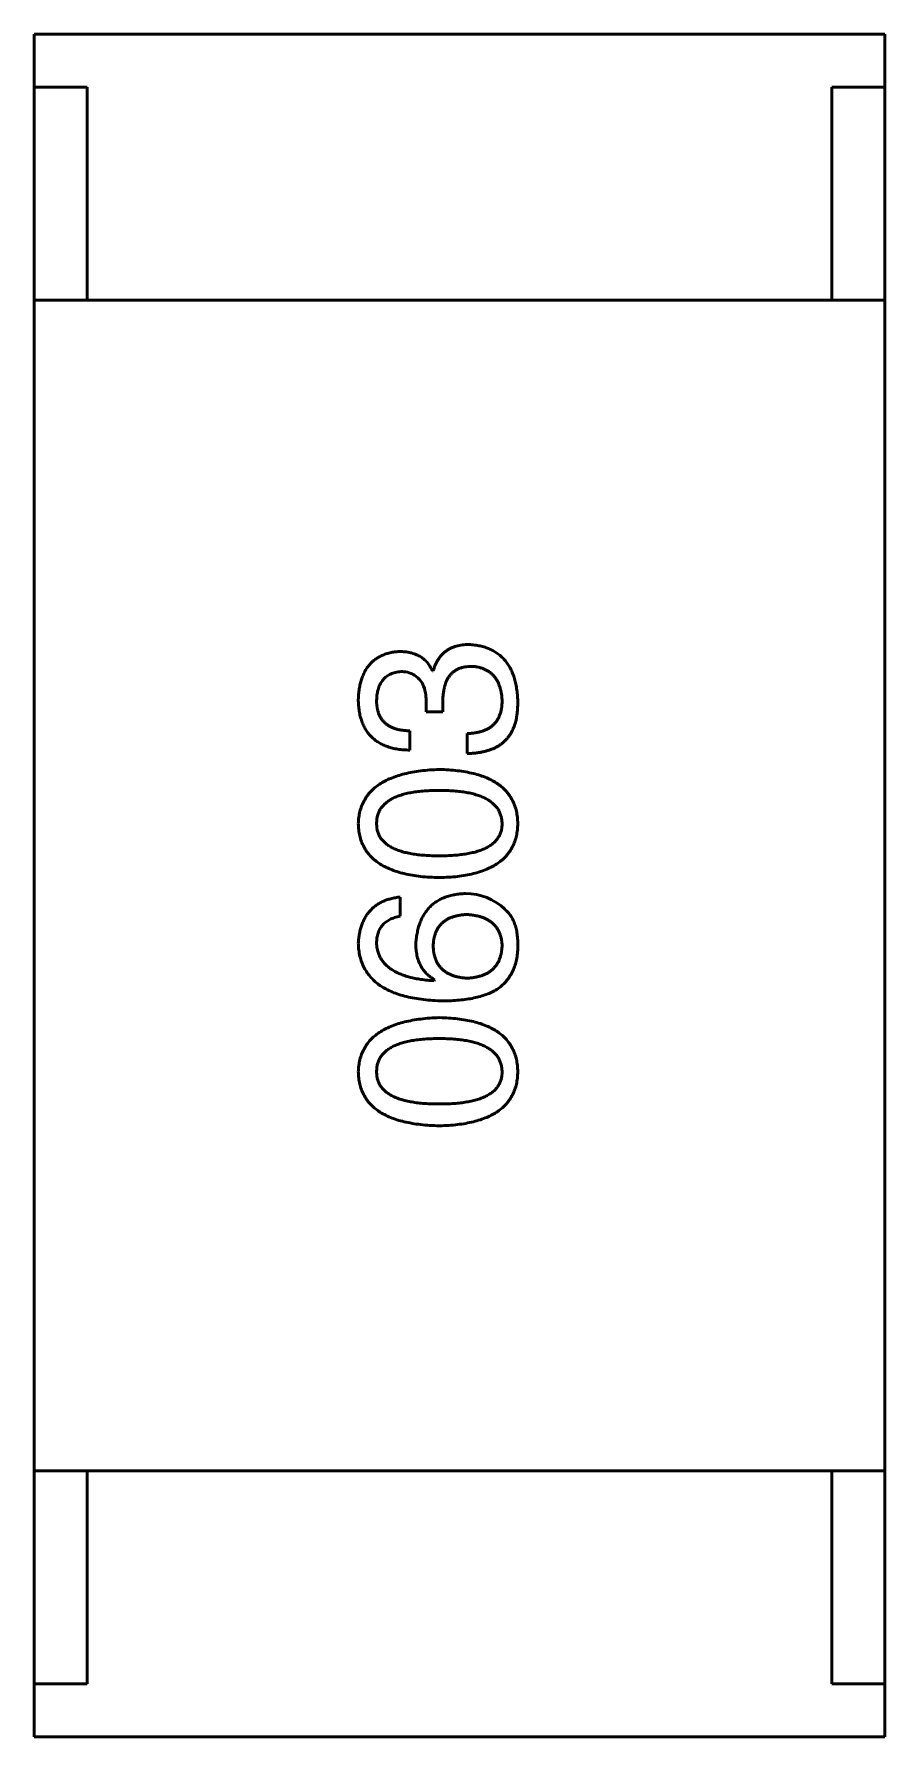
# Model space of a CAD drawing. Header units: millimetres. Extents: x 37 to 347, y 164 to 266.
# Drawn here: x 302.862 to 303.662, y 207.933 to 209.533 of the extents above; entities that cross this region are included whole.
import ezdxf

# ---------------------------------------------------------------- set-up
doc = ezdxf.new("R2010")
doc.units = ezdxf.units.MM
doc.header["$LTSCALE"] = 0.75
doc.layers.add('Visible', color=7, linetype='Continuous', lineweight=50)

msp = doc.modelspace()

# ---------------------------------------------------------------- linework, layer by layer
at = {"layer": 'Visible'}
for p, q in [((302.8621, 209.5334), (303.6621, 209.5334)), ((302.8621, 209.4834), (302.8621, 209.5334)), ((303.6621, 209.4834), (303.6621, 209.5334)), ((302.9121, 209.4834), (302.8621, 209.4834)), ((302.8621, 209.2834), (302.8621, 209.4834)), ((302.9121, 209.2834), (302.9121, 209.4834)), ((303.6121, 209.4834), (303.6121, 209.2834)), ((303.6621, 209.4834), (303.6121, 209.4834)), ((303.6621, 209.2834), (303.6621, 209.4834)), ((303.6621, 209.2834), (302.8621, 209.2834)), ((302.8621, 208.1834), (302.8621, 209.2834)), ((302.9121, 209.2834), (303.6121, 209.2834)), ((303.6621, 209.2834), (303.6621, 208.1834)), ((303.2374, 208.9352), (303.2366, 208.9352)), ((303.2308, 208.9065), (303.2308, 208.8967)), ((303.2308, 208.8967), (303.2464, 208.8967)), ((303.2464, 208.8967), (303.2464, 208.9057)), ((303.2153, 208.8606), (303.2153, 208.8786)), ((303.2694, 208.8762), (303.2694, 208.8573)), ((303.2062, 208.7045), (303.2062, 208.7225)), ((303.239, 208.6447), (303.2382, 208.6439)), ((303.6621, 208.1834), (302.8621, 208.1834)), ((302.8621, 208.1834), (302.8621, 207.9834)), ((302.9121, 208.1834), (303.6121, 208.1834)), ((302.9121, 208.1834), (302.9121, 207.9834)), ((303.6121, 207.9834), (303.6121, 208.1834)), ((303.6621, 208.1834), (303.6621, 207.9834)), ((302.8621, 207.9834), (302.8621, 207.9334)), ((302.9121, 207.9834), (302.8621, 207.9834)), ((303.6621, 207.9834), (303.6121, 207.9834)), ((303.6621, 207.9834), (303.6621, 207.9334)), ((302.8621, 207.9334), (303.6621, 207.9334))]:
    msp.add_line(p, q, dxfattribs=at)
msp.add_arc((303.2684, 208.6739), 0.0519, 45.691, 90.7052, dxfattribs=at)
for points, knots in [([(303.2054, 208.9532), (303.2039, 208.9531), (303.201, 208.9529), (303.1968, 208.9521), (303.1929, 208.951), (303.1892, 208.9496), (303.1858, 208.9478), (303.1827, 208.9458), (303.1798, 208.9435), (303.1773, 208.9408), (303.175, 208.9378), (303.173, 208.9345), (303.1713, 208.9308), (303.1699, 208.9269), (303.1687, 208.9227), (303.1678, 208.9181), (303.1672, 208.9132), (303.167, 208.9099), (303.1669, 208.9082)], [0, 0, 0, 0, 0.067521, 0.132139, 0.193339, 0.252064, 0.309083, 0.364848, 0.420021, 0.475612, 0.532002, 0.589602, 0.649896, 0.712634, 0.778603, 0.848416, 0.922155, 1, 1, 1, 1]), ([(303.2366, 208.9352), (303.2359, 208.9366), (303.2345, 208.9394), (303.2317, 208.9432), (303.2284, 208.9463), (303.2247, 208.9489), (303.2205, 208.9508), (303.2159, 208.9523), (303.2108, 208.9531), (303.2073, 208.9532), (303.2054, 208.9532)], [0, 0, 0, 0, 0.125227, 0.244792, 0.361427, 0.478215, 0.59667, 0.722058, 0.856314, 1, 1, 1, 1]), ([(303.271, 208.9598), (303.2699, 208.9598), (303.2678, 208.9598), (303.2648, 208.9594), (303.2619, 208.959), (303.2591, 208.9583), (303.2565, 208.9574), (303.254, 208.9564), (303.2517, 208.9551), (303.2495, 208.9537), (303.2474, 208.9521), (303.2455, 208.9502), (303.2438, 208.9482), (303.2422, 208.946), (303.2408, 208.9435), (303.2395, 208.941), (303.2384, 208.9382), (303.2377, 208.9362), (303.2374, 208.9352)], [0, 0, 0, 0, 0.071215, 0.138707, 0.20396, 0.266995, 0.327734, 0.387609, 0.445602, 0.503345, 0.561136, 0.618597, 0.677672, 0.738255, 0.799989, 0.863961, 0.930555, 1, 1, 1, 1]), ([(303.3169, 208.9065), (303.3168, 208.9086), (303.3166, 208.9126), (303.3159, 208.9184), (303.3149, 208.9238), (303.3135, 208.9288), (303.3118, 208.9335), (303.3098, 208.9378), (303.3074, 208.9417), (303.3047, 208.9453), (303.3016, 208.9484), (303.2982, 208.9512), (303.2945, 208.9536), (303.2904, 208.9556), (303.2861, 208.9573), (303.2813, 208.9585), (303.2763, 208.9594), (303.2728, 208.9597), (303.271, 208.9598)], [0, 0, 0, 0, 0.078078, 0.151942, 0.221594, 0.28726, 0.350176, 0.409768, 0.467648, 0.523784, 0.578904, 0.634014, 0.689819, 0.746826, 0.805875, 0.867063, 0.931764, 1, 1, 1, 1]), ([(303.1841, 208.9073), (303.1842, 208.9084), (303.1843, 208.9104), (303.1846, 208.9133), (303.1851, 208.916), (303.1858, 208.9185), (303.1866, 208.9209), (303.1877, 208.9231), (303.1889, 208.925), (303.1902, 208.9268), (303.1917, 208.9284), (303.1935, 208.9298), (303.1953, 208.9311), (303.1973, 208.9321), (303.1995, 208.933), (303.2019, 208.9336), (303.2044, 208.9341), (303.2062, 208.9343), (303.2071, 208.9344)], [0, 0, 0, 0, 0.078051, 0.151197, 0.220412, 0.286742, 0.34933, 0.409464, 0.467368, 0.52298, 0.578639, 0.633998, 0.690142, 0.746855, 0.805868, 0.867776, 0.932345, 1, 1, 1, 1]), ([(303.2071, 208.9344), (303.2088, 208.9343), (303.2108, 208.9342), (303.2156, 208.9331), (303.2174, 208.9323), (303.2202, 208.9308), (303.2224, 208.9294), (303.2264, 208.9248), (303.2276, 208.9224), (303.2305, 208.9152), (303.2307, 208.9091), (303.2308, 208.9065)], [0.000001, 0.000001, 0.000001, 0.000001, 0.000529469, 0.000529469, 0.001127239, 0.001127239, 0.001835181, 0.001835181, 0.002488358, 0.002488358, 0.00458577, 0.00458577, 0.00458577, 0.00458577]), ([(303.2464, 208.9057), (303.2464, 208.9071), (303.2464, 208.9097), (303.2468, 208.9135), (303.2473, 208.9171), (303.2481, 208.9203), (303.249, 208.9234), (303.2501, 208.9262), (303.2515, 208.9287), (303.2531, 208.9309), (303.2549, 208.9329), (303.257, 208.9346), (303.2592, 208.9361), (303.2616, 208.9373), (303.2643, 208.9382), (303.2672, 208.9388), (303.2702, 208.9392), (303.2724, 208.9393), (303.2735, 208.9393)], [0, 0, 0, 0, 0.082495, 0.159728, 0.232496, 0.300725, 0.365163, 0.425859, 0.483728, 0.538892, 0.592921, 0.646195, 0.699968, 0.754746, 0.811387, 0.870806, 0.933482, 1, 1, 1, 1]), ([(303.2735, 208.9393), (303.2746, 208.9392), (303.2767, 208.9391), (303.2798, 208.9385), (303.2827, 208.9378), (303.2854, 208.9367), (303.2879, 208.9355), (303.2902, 208.9341), (303.2923, 208.9324), (303.2942, 208.9305), (303.2959, 208.9284), (303.2974, 208.926), (303.2987, 208.9235), (303.2998, 208.9207), (303.3007, 208.9176), (303.3014, 208.9144), (303.3019, 208.911), (303.3021, 208.9086), (303.3022, 208.9073)], [0, 0, 0, 0, 0.068514, 0.133941, 0.195994, 0.255362, 0.312994, 0.369441, 0.424687, 0.480522, 0.537148, 0.594801, 0.654411, 0.716817, 0.781981, 0.850498, 0.923306, 1, 1, 1, 1]), ([(303.1669, 208.9082), (303.167, 208.9063), (303.1671, 208.9026), (303.1678, 208.8973), (303.1687, 208.8923), (303.1702, 208.8877), (303.1719, 208.8834), (303.174, 208.8796), (303.1765, 208.876), (303.1794, 208.8729), (303.1826, 208.87), (303.1862, 208.8676), (303.1901, 208.8655), (303.1945, 208.8638), (303.1992, 208.8624), (303.2042, 208.8614), (303.2096, 208.8608), (303.2133, 208.8607), (303.2153, 208.8606)], [0, 0, 0, 0, 0.073232, 0.142595, 0.207997, 0.270074, 0.329156, 0.386529, 0.441846, 0.496976, 0.551877, 0.607941, 0.665637, 0.725446, 0.788542, 0.855101, 0.925196, 1, 1, 1, 1]), ([(303.2153, 208.8786), (303.214, 208.8787), (303.2116, 208.8788), (303.208, 208.8793), (303.2047, 208.8798), (303.2017, 208.8807), (303.1989, 208.8817), (303.1963, 208.883), (303.194, 208.8845), (303.1919, 208.8862), (303.19, 208.8881), (303.1884, 208.8902), (303.1871, 208.8926), (303.186, 208.8951), (303.1852, 208.8979), (303.1846, 208.9008), (303.1842, 208.904), (303.1841, 208.9062), (303.1841, 208.9073)], [0, 0, 0, 0, 0.078134, 0.15164, 0.221358, 0.286689, 0.348614, 0.407697, 0.464247, 0.520153, 0.574432, 0.629291, 0.684538, 0.742032, 0.801329, 0.863637, 0.930123, 1, 1, 1, 1]), ([(303.3022, 208.9073), (303.3021, 208.9061), (303.3021, 208.9037), (303.3017, 208.9003), (303.3011, 208.897), (303.3001, 208.8941), (303.299, 208.8913), (303.2976, 208.8887), (303.2959, 208.8864), (303.294, 208.8843), (303.2918, 208.8825), (303.2893, 208.8809), (303.2866, 208.8795), (303.2837, 208.8784), (303.2804, 208.8775), (303.277, 208.8768), (303.2733, 208.8763), (303.2707, 208.8762), (303.2694, 208.8762)], [0, 0, 0, 0, 0.071272, 0.13882, 0.201858, 0.262757, 0.320043, 0.376709, 0.431462, 0.486034, 0.541209, 0.597703, 0.65589, 0.717768, 0.782056, 0.850407, 0.92277, 1, 1, 1, 1]), ([(303.312, 208.8795), (303.3124, 208.8803), (303.3132, 208.8821), (303.3142, 208.8849), (303.3151, 208.8879), (303.3157, 208.8912), (303.3162, 208.8947), (303.3166, 208.8984), (303.3168, 208.9024), (303.3169, 208.9051), (303.3169, 208.9065)], [0, 0, 0, 0, 0.101955, 0.208983, 0.322698, 0.44339, 0.570851, 0.70629, 0.84885, 1, 1, 1, 1]), ([(303.2694, 208.8573), (303.2707, 208.8574), (303.2733, 208.8575), (303.2771, 208.8578), (303.2808, 208.8583), (303.2843, 208.859), (303.2876, 208.8598), (303.2907, 208.8608), (303.2936, 208.8619), (303.2964, 208.8632), (303.299, 208.8647), (303.3014, 208.8663), (303.3036, 208.8681), (303.3057, 208.8701), (303.3075, 208.8722), (303.3092, 208.8745), (303.3107, 208.8769), (303.3116, 208.8786), (303.312, 208.8795)], [0, 0, 0, 0, 0.078937, 0.154495, 0.226898, 0.296844, 0.363348, 0.427781, 0.48946, 0.549586, 0.607902, 0.664733, 0.720805, 0.776157, 0.831175, 0.886736, 0.943094, 1, 1, 1, 1]), ([(303.2431, 208.8424), (303.2401, 208.8423), (303.2343, 208.842), (303.2258, 208.8412), (303.2179, 208.84), (303.2105, 208.8384), (303.2038, 208.8365), (303.1975, 208.8342), (303.1919, 208.8316), (303.1868, 208.8286), (303.1823, 208.8252), (303.1783, 208.8215), (303.175, 208.8174), (303.1722, 208.8129), (303.17, 208.8081), (303.1683, 208.8029), (303.1673, 208.7974), (303.167, 208.7935), (303.1669, 208.7916)], [0, 0, 0, 0, 0.088475, 0.171606, 0.249595, 0.322626, 0.391327, 0.455765, 0.516374, 0.573675, 0.628522, 0.681161, 0.732559, 0.783563, 0.83504, 0.887639, 0.942585, 1, 1, 1, 1]), ([(303.3169, 208.7916), (303.3168, 208.7936), (303.3166, 208.7975), (303.3157, 208.8031), (303.3142, 208.8083), (303.3121, 208.8132), (303.3094, 208.8177), (303.3062, 208.8219), (303.3024, 208.8256), (303.2981, 208.829), (303.2931, 208.832), (303.2876, 208.8346), (303.2816, 208.8369), (303.275, 208.8387), (303.2678, 208.8402), (303.2601, 208.8413), (303.2518, 208.8421), (303.2461, 208.8423), (303.2431, 208.8424)], [0, 0, 0, 0, 0.059134, 0.115603, 0.169236, 0.221572, 0.273254, 0.32474, 0.377319, 0.431815, 0.488555, 0.548609, 0.612242, 0.680182, 0.75251, 0.829782, 0.91231, 1, 1, 1, 1]), ([(303.1841, 208.7916), (303.1842, 208.7928), (303.1843, 208.7953), (303.1849, 208.7989), (303.1861, 208.8022), (303.1877, 208.8053), (303.1899, 208.8081), (303.1924, 208.8107), (303.1954, 208.813), (303.1989, 208.8151), (303.2029, 208.8169), (303.2073, 208.8185), (303.2121, 208.8198), (303.2174, 208.8209), (303.2232, 208.8217), (303.2294, 208.8223), (303.2361, 208.8227), (303.2408, 208.8227), (303.2431, 208.8227)], [0, 0, 0, 0, 0.050604, 0.098688, 0.145699, 0.191791, 0.238625, 0.286717, 0.337546, 0.391814, 0.449755, 0.512106, 0.579685, 0.652048, 0.730262, 0.814146, 0.904281, 1, 1, 1, 1]), ([(303.2431, 208.8227), (303.2455, 208.8227), (303.25, 208.8227), (303.2566, 208.8223), (303.2628, 208.8217), (303.2685, 208.8209), (303.2738, 208.8198), (303.2786, 208.8184), (303.283, 208.8169), (303.2869, 208.8151), (303.2904, 208.813), (303.2935, 208.8106), (303.2961, 208.8081), (303.2982, 208.8053), (303.2999, 208.8022), (303.3011, 208.7989), (303.3019, 208.7953), (303.3021, 208.7928), (303.3022, 208.7916)], [0, 0, 0, 0, 0.094834, 0.184067, 0.267029, 0.344713, 0.417334, 0.484367, 0.546941, 0.604717, 0.65953, 0.710539, 0.759381, 0.806382, 0.853027, 0.900623, 0.949121, 1, 1, 1, 1]), ([(303.1669, 208.7916), (303.167, 208.7896), (303.1672, 208.7857), (303.1681, 208.7801), (303.1697, 208.7748), (303.1719, 208.7699), (303.1746, 208.7654), (303.178, 208.7613), (303.1819, 208.7575), (303.1864, 208.7542), (303.1915, 208.7511), (303.1972, 208.7486), (303.2034, 208.7463), (303.2102, 208.7444), (303.2176, 208.7429), (303.2256, 208.7418), (303.2342, 208.7411), (303.2401, 208.7409), (303.2431, 208.7408)], [0, 0, 0, 0, 0.057911, 0.113262, 0.165956, 0.217443, 0.268511, 0.319665, 0.372, 0.426129, 0.483365, 0.543779, 0.607756, 0.676562, 0.749704, 0.827713, 0.911177, 1, 1, 1, 1]), ([(303.2431, 208.7613), (303.2408, 208.7613), (303.2361, 208.7613), (303.2294, 208.7617), (303.2232, 208.7623), (303.2174, 208.763), (303.2121, 208.7642), (303.2073, 208.7654), (303.2029, 208.767), (303.1989, 208.7687), (303.1954, 208.7707), (303.1924, 208.773), (303.1899, 208.7755), (303.1877, 208.7782), (303.1861, 208.7812), (303.1849, 208.7845), (303.1843, 208.788), (303.1842, 208.7904), (303.1841, 208.7916)], [0, 0, 0, 0, 0.096452, 0.187278, 0.271765, 0.350519, 0.423437, 0.491321, 0.554011, 0.612224, 0.666281, 0.717003, 0.764884, 0.811423, 0.856783, 0.902993, 0.950236, 1, 1, 1, 1]), ([(303.2431, 208.7408), (303.2461, 208.7409), (303.2518, 208.7411), (303.2601, 208.7418), (303.2678, 208.7429), (303.275, 208.7444), (303.2816, 208.7463), (303.2876, 208.7486), (303.2931, 208.7511), (303.298, 208.7542), (303.3024, 208.7575), (303.3062, 208.7613), (303.3094, 208.7654), (303.3121, 208.7699), (303.3142, 208.7748), (303.3157, 208.7801), (303.3166, 208.7857), (303.3168, 208.7896), (303.3169, 208.7916)], [0, 0, 0, 0, 0.087693, 0.170223, 0.247496, 0.319826, 0.387768, 0.451403, 0.511459, 0.568358, 0.622671, 0.675251, 0.726739, 0.778422, 0.830759, 0.884394, 0.940865, 1, 1, 1, 1]), ([(303.3022, 208.7916), (303.3021, 208.7904), (303.302, 208.788), (303.3013, 208.7845), (303.3002, 208.7812), (303.2985, 208.7783), (303.2964, 208.7755), (303.2939, 208.773), (303.2908, 208.7707), (303.2873, 208.7687), (303.2834, 208.767), (303.279, 208.7654), (303.2741, 208.7642), (303.2688, 208.7631), (303.2631, 208.7623), (303.2568, 208.7617), (303.2501, 208.7613), (303.2455, 208.7613), (303.2431, 208.7613)], [0, 0, 0, 0, 0.049766, 0.097012, 0.143225, 0.188786, 0.235079, 0.282962, 0.333687, 0.387747, 0.445963, 0.508657, 0.576545, 0.649868, 0.72822, 0.812712, 0.903543, 1, 1, 1, 1]), ([(303.2062, 208.7225), (303.2048, 208.7224), (303.2018, 208.722), (303.1976, 208.721), (303.1936, 208.7199), (303.19, 208.7184), (303.1865, 208.7166), (303.1834, 208.7146), (303.1805, 208.7123), (303.1779, 208.7097), (303.1756, 208.7068), (303.1735, 208.7037), (303.1717, 208.7002), (303.1702, 208.6965), (303.169, 208.6926), (303.168, 208.6883), (303.1673, 208.6838), (303.167, 208.6807), (303.1669, 208.6791)], [0, 0, 0, 0, 0.06947, 0.136096, 0.199592, 0.260665, 0.319672, 0.377156, 0.433415, 0.489984, 0.546535, 0.604276, 0.663499, 0.725182, 0.788953, 0.855683, 0.926216, 1, 1, 1, 1]), ([(303.2677, 208.7258), (303.266, 208.7257), (303.2625, 208.7256), (303.2576, 208.7248), (303.2529, 208.7237), (303.2485, 208.7224), (303.2445, 208.7207), (303.2408, 208.7185), (303.2374, 208.7162), (303.2343, 208.7134), (303.2315, 208.7103), (303.229, 208.7068), (303.2269, 208.703), (303.2251, 208.6989), (303.2235, 208.6944), (303.2224, 208.6896), (303.2215, 208.6845), (303.2212, 208.6809), (303.221, 208.6791)], [0, 0, 0, 0, 0.071527, 0.139094, 0.20346, 0.264939, 0.323904, 0.381383, 0.437591, 0.493343, 0.549401, 0.606085, 0.664838, 0.725424, 0.788712, 0.855452, 0.925772, 1, 1, 1, 1]), ([(303.1841, 208.6791), (303.1842, 208.6808), (303.1843, 208.684), (303.1854, 208.6886), (303.1871, 208.6927), (303.1895, 208.6962), (303.1927, 208.6992), (303.1966, 208.7016), (303.2012, 208.7034), (303.2045, 208.7041), (303.2062, 208.7045)], [0, 0, 0, 0, 0.136586, 0.261496, 0.378089, 0.490612, 0.605522, 0.725767, 0.8561, 1, 1, 1, 1]), ([(303.2374, 208.6766), (303.2374, 208.6778), (303.2375, 208.68), (303.238, 208.6832), (303.2387, 208.6861), (303.2396, 208.6889), (303.2408, 208.6915), (303.2421, 208.6939), (303.2437, 208.696), (303.2456, 208.698), (303.2477, 208.6997), (303.2499, 208.7013), (303.2525, 208.7026), (303.2553, 208.7038), (303.2583, 208.7046), (303.2615, 208.7054), (303.2649, 208.7059), (303.2673, 208.7061), (303.2685, 208.7062)], [0, 0, 0, 0, 0.069884, 0.136529, 0.199638, 0.259844, 0.317774, 0.374356, 0.430026, 0.485148, 0.5409, 0.597889, 0.657472, 0.718614, 0.783613, 0.85129, 0.923712, 1, 1, 1, 1]), ([(303.2685, 208.7062), (303.2698, 208.7061), (303.2724, 208.7059), (303.276, 208.7054), (303.2794, 208.7047), (303.2826, 208.7038), (303.2855, 208.7027), (303.2882, 208.7014), (303.2907, 208.6999), (303.2929, 208.6982), (303.2949, 208.6963), (303.2967, 208.6942), (303.2982, 208.6919), (303.2995, 208.6894), (303.3005, 208.6867), (303.3013, 208.6838), (303.3019, 208.6807), (303.3021, 208.6786), (303.3022, 208.6775)], [0, 0, 0, 0, 0.078863, 0.153308, 0.223539, 0.289857, 0.35341, 0.413572, 0.471721, 0.528235, 0.584279, 0.638781, 0.69466, 0.751251, 0.809198, 0.869697, 0.933318, 1, 1, 1, 1]), ([(303.3169, 208.6742), (303.3169, 208.6763), (303.317, 208.6803), (303.3165, 208.6862), (303.3157, 208.6916), (303.3144, 208.6965), (303.3126, 208.7009), (303.3104, 208.7048), (303.3078, 208.7082), (303.3057, 208.7101), (303.3046, 208.7111)], [0, 0, 0, 0, 0.156782, 0.301945, 0.436395, 0.561474, 0.678489, 0.78853, 0.894967, 1, 1, 1, 1]), ([(303.1669, 208.6791), (303.167, 208.677), (303.1673, 208.6728), (303.1684, 208.6668), (303.1701, 208.6612), (303.1724, 208.656), (303.1753, 208.6512), (303.1788, 208.6468), (303.1829, 208.6428), (303.1876, 208.6392), (303.1929, 208.636), (303.1988, 208.6332), (303.2053, 208.6308), (303.2124, 208.6289), (303.22, 208.6273), (303.2283, 208.6261), (303.2372, 208.6253), (303.2433, 208.6251), (303.2464, 208.625)], [0, 0, 0, 0, 0.058957, 0.115262, 0.16907, 0.221312, 0.273147, 0.324961, 0.377649, 0.432026, 0.488925, 0.549039, 0.612912, 0.680653, 0.753056, 0.830314, 0.912483, 1, 1, 1, 1]), ([(303.2382, 208.6439), (303.2361, 208.644), (303.232, 208.6443), (303.226, 208.6451), (303.2204, 208.646), (303.2153, 208.6472), (303.2105, 208.6486), (303.2061, 208.6503), (303.2021, 208.6521), (303.1985, 208.6542), (303.1953, 208.6566), (303.1925, 208.6591), (303.19, 208.6619), (303.1881, 208.6649), (303.1864, 208.6681), (303.1853, 208.6716), (303.1844, 208.6753), (303.1842, 208.6778), (303.1841, 208.6791)], [0, 0, 0, 0, 0.089218, 0.173709, 0.252753, 0.326963, 0.397099, 0.462534, 0.524018, 0.582178, 0.637235, 0.689955, 0.741228, 0.791618, 0.841661, 0.892925, 0.945259, 1, 1, 1, 1]), ([(303.221, 208.6791), (303.2211, 208.6771), (303.2211, 208.6733), (303.222, 208.6678), (303.2234, 208.6628), (303.2254, 208.6582), (303.2279, 208.6541), (303.2311, 208.6504), (303.2348, 208.6472), (303.2376, 208.6455), (303.239, 208.6447)], [0, 0, 0, 0, 0.144617, 0.279572, 0.40596, 0.526097, 0.64389, 0.760003, 0.877724, 1, 1, 1, 1]), ([(303.2694, 208.6463), (303.2681, 208.6464), (303.2657, 208.6466), (303.2621, 208.6471), (303.2588, 208.6478), (303.2557, 208.6488), (303.2529, 208.6499), (303.2503, 208.6513), (303.2479, 208.6529), (303.2458, 208.6547), (303.2439, 208.6567), (303.2422, 208.6589), (303.2408, 208.6613), (303.2397, 208.664), (303.2387, 208.6669), (303.238, 208.6699), (303.2375, 208.6732), (303.2374, 208.6755), (303.2374, 208.6766)], [0, 0, 0, 0, 0.076072, 0.148369, 0.216753, 0.281358, 0.342792, 0.401604, 0.458929, 0.514444, 0.569818, 0.625343, 0.681554, 0.739608, 0.800134, 0.863477, 0.929547, 1, 1, 1, 1]), ([(303.3022, 208.6775), (303.3021, 208.6763), (303.302, 208.6739), (303.3015, 208.6706), (303.3008, 208.6674), (303.2998, 208.6645), (303.2987, 208.6617), (303.2972, 208.6592), (303.2955, 208.6569), (303.2935, 208.6549), (303.2914, 208.653), (303.2889, 208.6514), (303.2863, 208.65), (303.2834, 208.6488), (303.2802, 208.6479), (303.2768, 208.6471), (303.2732, 208.6466), (303.2707, 208.6464), (303.2694, 208.6463)], [0, 0, 0, 0, 0.070403, 0.137196, 0.200053, 0.260887, 0.31876, 0.37535, 0.430743, 0.485927, 0.541678, 0.598832, 0.657726, 0.719441, 0.783504, 0.851852, 0.923533, 1, 1, 1, 1]), ([(303.2972, 208.6357), (303.2987, 208.6368), (303.3017, 208.639), (303.3056, 208.6429), (303.3089, 208.6472), (303.3117, 208.6518), (303.3139, 208.6569), (303.3155, 208.6623), (303.3166, 208.6681), (303.3168, 208.6721), (303.3169, 208.6742)], [0, 0, 0, 0, 0.125033, 0.246266, 0.36603, 0.485265, 0.606781, 0.732144, 0.862551, 1, 1, 1, 1]), ([(303.2464, 208.625), (303.2491, 208.625), (303.2542, 208.6251), (303.2617, 208.6256), (303.2688, 208.6264), (303.2754, 208.6276), (303.2815, 208.6291), (303.2872, 208.6309), (303.2925, 208.633), (303.2957, 208.6348), (303.2972, 208.6357)], [0, 0, 0, 0, 0.151498, 0.29521, 0.430242, 0.557137, 0.677306, 0.790845, 0.898111, 1, 1, 1, 1]), ([(303.2431, 208.6093), (303.2401, 208.6091), (303.2343, 208.6089), (303.2258, 208.608), (303.2179, 208.6068), (303.2105, 208.6053), (303.2038, 208.6034), (303.1975, 208.6011), (303.1919, 208.5985), (303.1868, 208.5954), (303.1823, 208.5921), (303.1783, 208.5884), (303.175, 208.5843), (303.1722, 208.5798), (303.17, 208.5749), (303.1683, 208.5698), (303.1673, 208.5642), (303.167, 208.5604), (303.1669, 208.5584)], [0, 0, 0, 0, 0.088475, 0.171606, 0.249595, 0.322626, 0.391327, 0.455765, 0.516374, 0.573675, 0.628522, 0.681161, 0.732559, 0.783563, 0.83504, 0.887639, 0.942585, 1, 1, 1, 1]), ([(303.3169, 208.5584), (303.3168, 208.5604), (303.3166, 208.5643), (303.3157, 208.5699), (303.3142, 208.5752), (303.3121, 208.5801), (303.3094, 208.5846), (303.3062, 208.5887), (303.3024, 208.5925), (303.2981, 208.5959), (303.2931, 208.5989), (303.2876, 208.6015), (303.2816, 208.6037), (303.275, 208.6056), (303.2678, 208.6071), (303.2601, 208.6082), (303.2518, 208.6089), (303.2461, 208.6091), (303.2431, 208.6093)], [0, 0, 0, 0, 0.059134, 0.115603, 0.169236, 0.221572, 0.273254, 0.32474, 0.377319, 0.431815, 0.488555, 0.548609, 0.612242, 0.680182, 0.75251, 0.829782, 0.91231, 1, 1, 1, 1]), ([(303.1841, 208.5584), (303.1842, 208.5597), (303.1843, 208.5621), (303.1849, 208.5657), (303.1861, 208.569), (303.1877, 208.5721), (303.1899, 208.5749), (303.1924, 208.5775), (303.1954, 208.5798), (303.1989, 208.5819), (303.2029, 208.5837), (303.2073, 208.5853), (303.2121, 208.5866), (303.2174, 208.5877), (303.2232, 208.5886), (303.2294, 208.5891), (303.2361, 208.5895), (303.2408, 208.5896), (303.2431, 208.5896)], [0, 0, 0, 0, 0.050604, 0.098688, 0.145699, 0.191791, 0.238625, 0.286717, 0.337546, 0.391814, 0.449755, 0.512106, 0.579685, 0.652048, 0.730262, 0.814146, 0.904281, 1, 1, 1, 1]), ([(303.2431, 208.5896), (303.2455, 208.5896), (303.25, 208.5895), (303.2566, 208.5891), (303.2628, 208.5886), (303.2685, 208.5877), (303.2738, 208.5866), (303.2786, 208.5853), (303.283, 208.5837), (303.2869, 208.5819), (303.2904, 208.5798), (303.2935, 208.5775), (303.2961, 208.575), (303.2982, 208.5721), (303.2999, 208.569), (303.3011, 208.5657), (303.3019, 208.5621), (303.3021, 208.5597), (303.3022, 208.5584)], [0, 0, 0, 0, 0.094834, 0.184067, 0.267029, 0.344713, 0.417334, 0.484367, 0.546941, 0.604717, 0.65953, 0.710539, 0.759381, 0.806382, 0.853027, 0.900623, 0.949121, 1, 1, 1, 1]), ([(303.1669, 208.5584), (303.167, 208.5564), (303.1672, 208.5526), (303.1681, 208.5469), (303.1697, 208.5417), (303.1719, 208.5368), (303.1746, 208.5323), (303.178, 208.5281), (303.1819, 208.5244), (303.1864, 208.521), (303.1915, 208.518), (303.1972, 208.5154), (303.2034, 208.5131), (303.2102, 208.5113), (303.2176, 208.5098), (303.2256, 208.5087), (303.2342, 208.5079), (303.2401, 208.5077), (303.2431, 208.5076)], [0, 0, 0, 0, 0.057911, 0.113262, 0.165956, 0.217443, 0.268511, 0.319665, 0.372, 0.426129, 0.483365, 0.543779, 0.607756, 0.676562, 0.749704, 0.827713, 0.911177, 1, 1, 1, 1]), ([(303.2431, 208.5281), (303.2408, 208.5281), (303.2361, 208.5282), (303.2294, 208.5285), (303.2232, 208.5291), (303.2174, 208.5299), (303.2121, 208.531), (303.2073, 208.5322), (303.2029, 208.5338), (303.1989, 208.5356), (303.1954, 208.5376), (303.1924, 208.5398), (303.1899, 208.5424), (303.1877, 208.5451), (303.1861, 208.5481), (303.1849, 208.5513), (303.1843, 208.5548), (303.1842, 208.5572), (303.1841, 208.5584)], [0, 0, 0, 0, 0.096452, 0.187278, 0.271765, 0.350519, 0.423437, 0.491321, 0.554011, 0.612224, 0.666281, 0.717003, 0.764884, 0.811423, 0.856783, 0.902993, 0.950236, 1, 1, 1, 1]), ([(303.2431, 208.5076), (303.2461, 208.5077), (303.2518, 208.5079), (303.2601, 208.5087), (303.2678, 208.5098), (303.275, 208.5113), (303.2816, 208.5132), (303.2876, 208.5154), (303.2931, 208.518), (303.298, 208.521), (303.3024, 208.5244), (303.3062, 208.5281), (303.3094, 208.5323), (303.3121, 208.5368), (303.3142, 208.5417), (303.3157, 208.5469), (303.3166, 208.5526), (303.3168, 208.5564), (303.3169, 208.5584)], [0, 0, 0, 0, 0.087693, 0.170223, 0.247496, 0.319826, 0.387768, 0.451403, 0.511459, 0.568358, 0.622671, 0.675251, 0.726739, 0.778422, 0.830759, 0.884394, 0.940865, 1, 1, 1, 1]), ([(303.3022, 208.5584), (303.3021, 208.5572), (303.302, 208.5548), (303.3013, 208.5513), (303.3002, 208.5481), (303.2985, 208.5451), (303.2964, 208.5423), (303.2939, 208.5398), (303.2908, 208.5376), (303.2873, 208.5356), (303.2834, 208.5338), (303.279, 208.5322), (303.2741, 208.531), (303.2688, 208.5299), (303.2631, 208.5291), (303.2568, 208.5285), (303.2501, 208.5282), (303.2455, 208.5281), (303.2431, 208.5281)], [0, 0, 0, 0, 0.049766, 0.097012, 0.143225, 0.188786, 0.235079, 0.282962, 0.333687, 0.387747, 0.445963, 0.508657, 0.576545, 0.649868, 0.72822, 0.812712, 0.903543, 1, 1, 1, 1])]:
    msp.add_open_spline(points, degree=3, knots=knots, dxfattribs=at)

doc.saveas('drawing.dxf')
